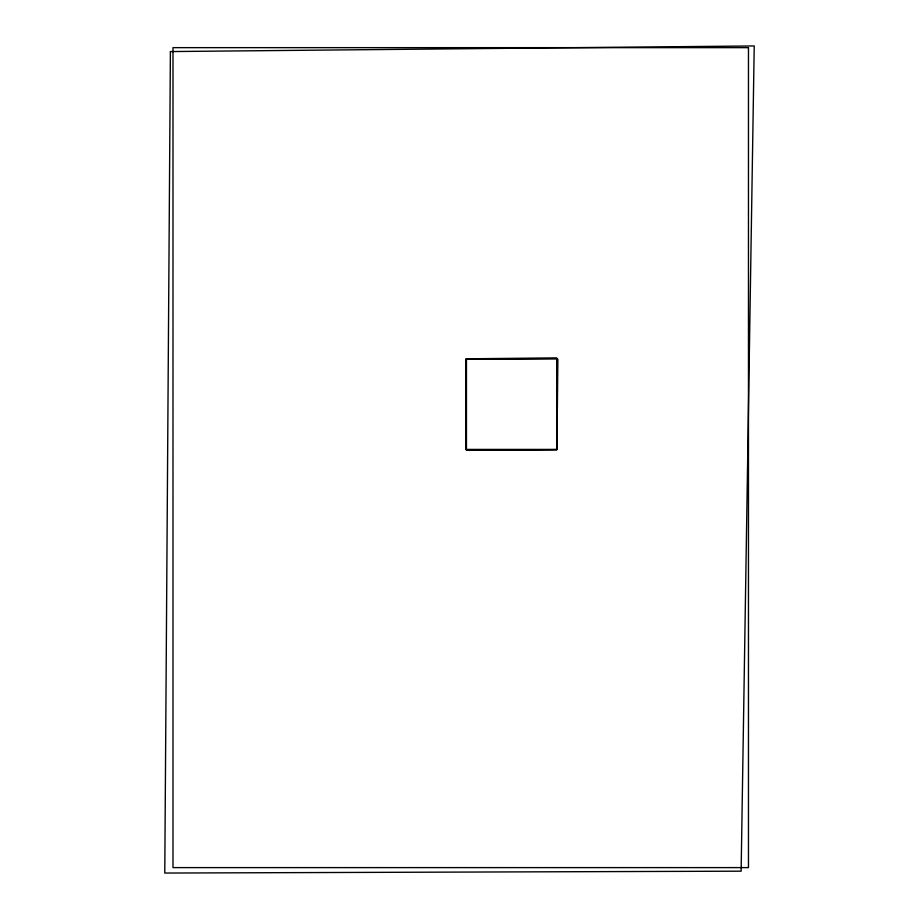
<?xml version="1.0" encoding="UTF-8"?>
<svg xmlns="http://www.w3.org/2000/svg" width="919" height="919" viewBox="0 0 919 919"><rect width="100%" height="100%" fill="white"/><g stroke="black" fill="none" stroke-linecap="round" stroke-linejoin="round"><path stroke-width="1.38" d="M170.394 51.567L164.777 873.05L741.128 871.178L754.223 45.95L170.394 51.567M748.468 47.65L172.99 47.65L172.99 867.605L748.468 867.605L748.468 47.65M556.88 358.284L466.45 358.755L556.88 358.284M466.209 358.984L465.738 449.414L466.209 358.984M556.88 358.984L466.45 358.984L466.45 449.414L556.88 449.414L556.88 358.984M557.592 358.984L557.121 449.414L557.592 358.984M556.88 449.655L466.45 450.126L556.88 449.655"/></g></svg>
